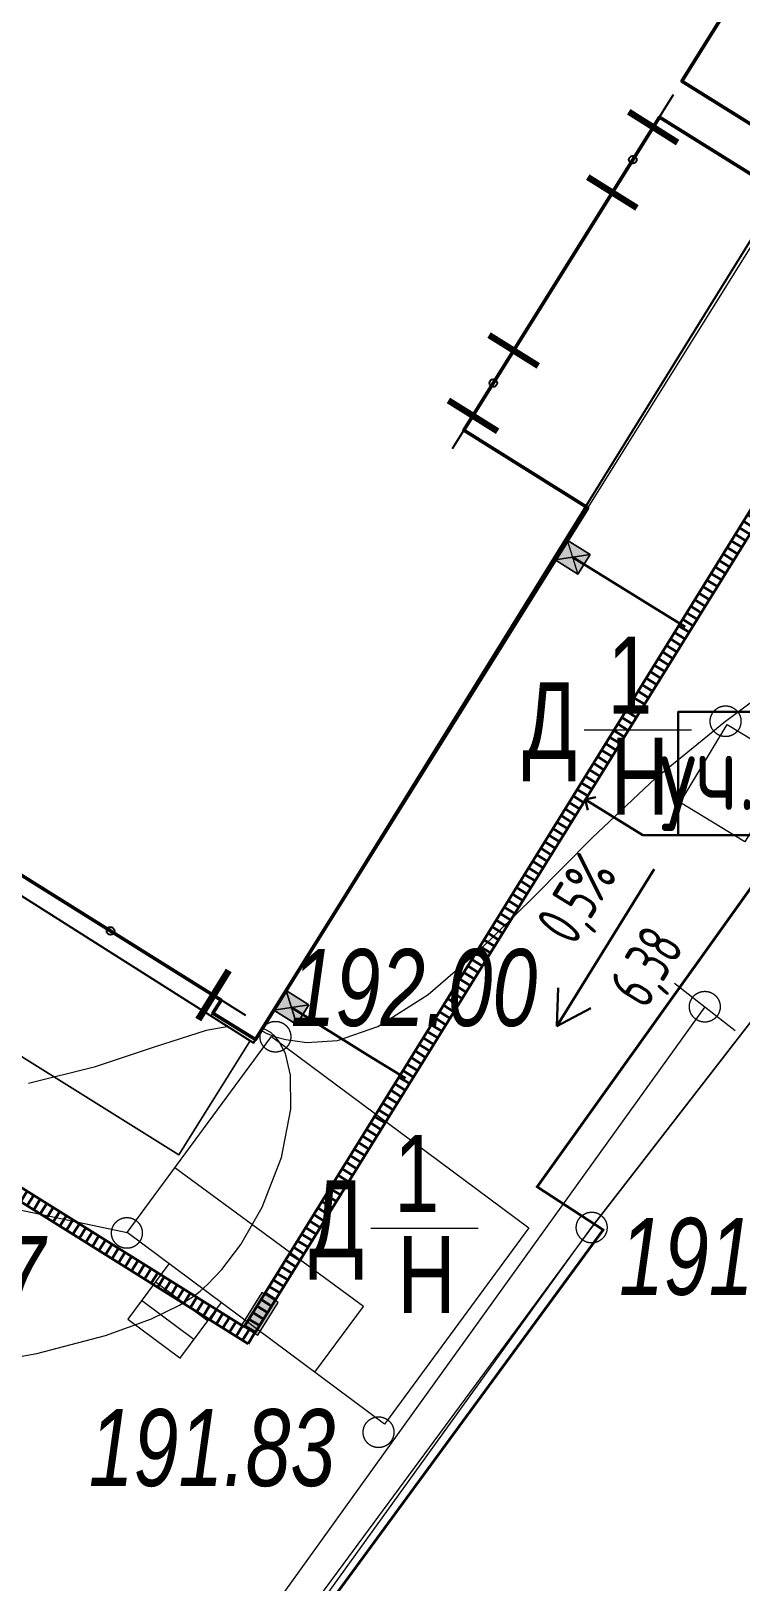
# Model space of a CAD drawing. Header units: millimetres. Extents: x -38151500 to -27467627, y -20617104 to -20349562.
# Drawn here: x -28277733 to -28268507, y -20505276 to -20485120 of the extents above; entities that cross this region are included whole.
import ezdxf
from ezdxf.xclip import XClip

# ---------------------------------------------------------------- set-up
doc = ezdxf.new("R2010")
doc.units = ezdxf.units.MM
doc.header["$MEASUREMENT"] = 0
doc.header["$XCLIPFRAME"] = 0
doc.linetypes.add('Wipeout_Contour', pattern=[1000, 0, -1000])
for name, color, linetype in [('!!! ПОДОСНОВА', 7, 'Continuous'), ('ГП_Сети канализации К2 ливневка', 7, 'Continuous'), ('ЛИВНЕВКА лотки', 7, 'Continuous'), ('Ливневка маркеры', 7, 'Continuous'), ('Ливневка трубы', 7, 'Continuous'), ('Новый_ГП_Сети канализации К2 ливневка', 7, 'Continuous')]:
    doc.layers.add(name, color=color, linetype=linetype)
for name, color, linetype, lineweight in [('ГП_Сети канализации К2 ливневка_Ном._пера__140', 140, 'Continuous', 40), ('ГП_Сети канализации К2 ливневка_Ном._пера__180', 5, 'Continuous', 13), ('ГП_Сети канализации К2 ливневка_Ном._пера__4', 5, 'Continuous', 40), ('ЛИВНЕВКА лотки_Ном._пера__220', 220, 'Continuous', 13), ('ЛИВНЕВКА лотки_Ном._пера__5', 5, 'Continuous', 30), ('Ливневка маркеры_Ном._пера__5', 5, 'Continuous', 30), ('Ливневка трубы_Ном._пера__4', 5, 'Continuous', 40), ('Новый_Defpoints_Ном._пера__16', 16, 'Continuous', 20), ('Новый_Defpoints_Ном._пера__7', 7, 'Continuous', 25), ('Новый_ГП_Граница участка_Ном._пера__1', 1, 'Continuous', 40), ('Новый_ГП_Здание сооружение_Ном._пера__16', 16, 'Continuous', 20), ('Новый_ГП_Здание сооружение_Ном._пера__22', 22, 'Continuous', 50), ('Новый_ГП_Сети канализации К2 ливневка_Ном._пера__7', 7, 'Continuous', 25), ('Новый_ГТ-сооружение_ ограждение_Ном._пера__19', 7, 'Continuous', 90), ('Чертеж_1_Новофедоровское_снт 28_07$0$tp_Здания_Ном._пера__253', 252, 'Continuous', 18), ('Чертеж_1_Новофедоровское_снт 28_07$0$tp_отметки_новые_Ном._пера__253', 252, 'Continuous', 18), ('Чертеж_1_Новый_ГП_Топография_Ном._пера__253', 252, 'Continuous', 18), ('Чертеж_1_Новый_Новофедоровское_снт 28_07$0$tp_Здания_Ном._пера__253', 252, 'Continuous', 18), ('Чертеж_1_Новый_Новофедоровское_снт 28_07$0$tp_ЛЭП нн_Ном._пера__253', 252, 'Continuous', 18), ('Чертеж_1_Новый_Новофедоровское_снт 28_07$0$tp_Ограждения ДЕР_Ном._пера__253', 252, 'Continuous', 18), ('Чертеж_1_Новый_Новофедоровское_снт 28_07$0$tp_отметки_новые_Ном._пера__7', 7, 'Continuous', 18), ('Чертеж_1_Новый_Новофедоровское_снт 28_07$0$tp_рельеф_Ном._пера__253', 252, 'Continuous', 18), ('Чертеж_1_Новый_Новофедоровское_снт 28_07$0$U_Водопровод_Ном._пера__253', 252, 'Continuous', 18)]:
    doc.layers.add(name, color=color, linetype=linetype, lineweight=lineweight)
doc.styles.add('РЎР“Р•РќР•Р\xa0РР\xa0_РЎРўРР›Р¬_1', font='arial.ttf', dxfattribs={"width": 0.75})
doc.styles.add('РЎР“Р•РќР•Р\xa0РР\xa0_РЎРўРР›Р¬_3', font='arial.ttf', dxfattribs={"width": 0.749999})
doc.styles.add('РЎР“Р•РќР•Р\xa0РР\xa0_РЎРўРР›Р¬_6', font='', dxfattribs={"width": 0.8})
doc.styles.add('РЎР“Р•РќР•Р\xa0РР\xa0_РЎРўРР›Р¬_7', font='')
doc.styles.get('РЎР“Р•РќР•Р\xa0РР\xa0_РЎРўРР›Р¬_6').set_extended_font_data('GOST_type_A')
doc.styles.get('РЎР“Р•РќР•Р\xa0РР\xa0_РЎРўРР›Р¬_7').set_extended_font_data('GOST_type_A')
pattern_1 = [(57.9963, (-28258884.51, -20487316.09), (-84.80138, 52.99742), [])]
pattern_2 = [(148.21604, (-28258884.51, -20487316.09), (52.6718, 85.004), [])]

# ---------------------------------------------------------------- blocks, each defined once
blk = doc.blocks.new('Чертеж_7_1', base_point=(9803493, 0))
at = {"layer": 'Чертеж_1_Новый_ГП_Топография_Ном._пера__253', "color": 252, "lineweight": 18, "flags": 128}
for points in [[(-28318707, -20517064), (-28318667, -20517000), (-28308180, -20499900), (-28282010, -20516708), (-28270449, -20500671), (-28260533, -20487867), (-28262287, -20480650), (-28264292, -20473503), (-28269785, -20475465), (-28272641, -20474628), (-28286912, -20465849), (-28276963, -20449640), (-28284571, -20444942), (-28325602, -20512686)], [(-28287737, -20466500), (-28268337, -20478480), (-28265867, -20474480), (-28261427, -20486530), (-28271157, -20500140), (-28270297, -20500700), (-28281657, -20516190), (-28281987, -20516730), (-28282257, -20516560), (-28306737, -20500980), (-28296057, -20483870), (-28297767, -20482750)]]:
    blk.add_lwpolyline(points, close=True, dxfattribs=at)
at = {"layer": 'Чертеж_1_Новый_Новофедоровское_снт 28_07$0$tp_Здания_Ном._пера__253', "color": 252, "lineweight": 18, "flags": 128}
for points in [[(-28268456, -20495656), (-28269299, -20495146), (-28268686, -20494132), (-28267843, -20494642)], [(-28276484, -20500736), (-28274607, -20498186), (-28271262, -20500673), (-28273139, -20503223)]]:
    blk.add_lwpolyline(points, close=True, dxfattribs=at)
for points in [[(-28270546, -20494202), (-28269150, -20494202)], [(-28274046, -20502549), (-28273413, -20501698), (-28275865, -20499894)], [(-28273318, -20500678), (-28271921, -20500678)], [(-28275941, -20501140), (-28276476, -20501859), (-28275797, -20502363)], [(-28275439, -20501882), (-28276118, -20501377)], [(-28275618, -20502123), (-28276297, -20501618)], [(-28275262, -20501644), (-28275803, -20502372)]]:
    blk.add_lwpolyline(points, dxfattribs=at)
at = {"layer": 'Чертеж_1_Новый_Новофедоровское_снт 28_07$0$tp_ЛЭП нн_Ном._пера__253', "color": 252, "lineweight": 18, "flags": 128}
blk.add_lwpolyline([(-28281700, -20499635), (-28276484, -20500736)], dxfattribs=at)
at = {"layer": 'Чертеж_1_Новый_Новофедоровское_снт 28_07$0$tp_Ограждения ДЕР_Ном._пера__253', "color": 252, "lineweight": 18, "flags": 128}
blk.add_lwpolyline([(-28269785, -20475465), (-28264292, -20473503), (-28262286, -20480652), (-28260533, -20487867), (-28270449, -20500671), (-28280207, -20513890), (-28280454, -20514232)], dxfattribs=at)
at = {"layer": 'Чертеж_1_Новый_Новофедоровское_снт 28_07$0$tp_отметки_новые_Ном._пера__7', "color": 7, "lineweight": 18}
for centre in [(-28273541, -20485920), (-28268707, -20494090), (-28268977, -20497800), (-28274557, -20498190), (-28276487, -20500740), (-28270447, -20500670), (-28273217, -20503330)]:
    blk.add_circle(centre, 200, dxfattribs=at)
at = {"layer": 'Чертеж_1_Новый_Новофедоровское_снт 28_07$0$tp_рельеф_Ном._пера__253', "color": 252, "lineweight": 18, "flags": 128}
for points in [[(-28277377, -20484524), (-28277501, -20485499), (-28277564, -20486294), (-28277599, -20487110), (-28277625, -20487779), (-28277630, -20488373), (-28277599, -20488963), (-28277519, -20489620), (-28277378, -20490415), (-28277248, -20491131), (-28277091, -20492046), (-28276898, -20493091), (-28276662, -20494197), (-28276374, -20495294), (-28276028, -20496311), (-28275614, -20497179), (-28275231, -20497720), (-28274909, -20498012), (-28274678, -20498144), (-28274557, -20498190), (-28274420, -20498227), (-28274149, -20498265), (-28273751, -20498237), (-28273227, -20498058), (-28272572, -20497643), (-28271901, -20497062), (-28271196, -20496366), (-28270441, -20495605), (-28269617, -20494829), (-28268707, -20494090), (-28267903, -20493492)], [(-28278645, -20502485), (-28277658, -20502306), (-28276766, -20502073), (-28276166, -20501856), (-28275804, -20501680), (-28275613, -20501558), (-28275534, -20501495), (-28275438, -20501409), (-28275255, -20501216), (-28275006, -20500889), (-28274728, -20500403), (-28274478, -20499758), (-28274355, -20499132), (-28274359, -20498688), (-28274428, -20498408), (-28274507, -20498255), (-28274557, -20498190), (-28274615, -20498135), (-28274754, -20498063), (-28275017, -20498033), (-28275459, -20498111), (-28276133, -20498327), (-28276912, -20498587), (-28277765, -20498797)]]:
    blk.add_lwpolyline(points, dxfattribs=at)
at = {"layer": 'Чертеж_1_Новый_Новофедоровское_снт 28_07$0$U_Водопровод_Ном._пера__253', "color": 252, "lineweight": 18, "flags": 128}
for points in [[(-28269372, -20497493), (-28268583, -20498107)], [(-28268976, -20497803), (-28277073, -20509064)]]:
    blk.add_lwpolyline(points, dxfattribs=at)
at = {"layer": 'Чертеж_1_Новофедоровское_снт 28_07$0$tp_Здания_Ном._пера__253', "color": 252, "lineweight": 18, "char_height": 1000, "style": 'РЎР“Р•РќР•Р\xa0РР\xa0_РЎРўРР›Р¬_3'}
for s, insert, attachment_point in [('\\A1;{\\pql;\\fArial|b0|i0|c204|p0;\\W0.749999;1}', (-28270241, -20493490), 4), ('\\A1;{\\pql;\\fArial|b0|i0|c204|p0;\\W0.749999;Д}', (-28271348, -20494872), 7), ('\\A1;{\\pql;\\fArial|b0|i0|c204|p0;\\W0.749999;Н}', (-28270200, -20494805), 4), ('\\A1;{\\pql;\\fArial|b0|i0|c204|p0;\\W0.749999;1}', (-28273012, -20499966), 4), ('\\A1;{\\pql;\\fArial|b0|i0|c204|p0;\\W0.749999;Д}', (-28274119, -20501348), 7), ('\\A1;{\\pql;\\fArial|b0|i0|c204|p0;\\W0.749999;Н}', (-28272971, -20501281), 4)]:
    blk.add_mtext(s, dxfattribs=dict(at, insert=insert, attachment_point=attachment_point))
at = {"layer": 'Чертеж_1_Новофедоровское_снт 28_07$0$tp_отметки_новые_Ном._пера__253', "color": 252, "lineweight": 18, "char_height": 1000, "attachment_point": 7, "style": 'РЎР“Р•РќР•Р\xa0РР\xa0_РЎРўРР›Р¬_1'}
for s, insert in [('\\A1;{\\pql;\\fArial|b0|i1|c204|p0;\\W0.750000;192.09}', (-28273028, -20486177)), ('\\A1;{\\pql;\\fArial|b0|i1|c204|p0;\\W0.750000;192.00}', (-28274358, -20498065)), ('\\A1;{\\pql;\\fArial|b0|i1|c204|p0;\\W0.750000;191.89}', (-28270091, -20501559)), ('\\A1;{\\pql;\\fArial|b0|i1|c204|p0;\\W0.750000;192.07}', (-28280756, -20501794)), ('\\A1;{\\pql;\\fArial|b0|i1|c204|p0;\\W0.750000;191.83}', (-28276983, -20504044))]:
    blk.add_mtext(s, dxfattribs=dict(at, insert=insert))
blk = doc.blocks.new('Стена_40_5', base_point=(-28296226, -20488859))
at = {"layer": 'ЛИВНЕВКА лотки_Ном._пера__5', "linetype": 'Continuous', "lineweight": 30}
h = blk.add_hatch(dxfattribs=at)
h.set_pattern_fill('Настил_01_90_гр_0005', color=5, style=0, pattern_type=2)
h.set_pattern_definition(pattern_1)
h.paths.add_polyline_path([(-28296006, -20488808), (-28296090, -20488944), (-28275047, -20502095), (-28274963, -20501959)])
h = blk.add_hatch(dxfattribs=at)
h.set_pattern_fill('Настил_01_90_гр_0005', color=5, style=0, pattern_type=2)
h.set_pattern_definition(pattern_1)
h.paths.add_polyline_path([(-28275047, -20502095), (-28274912, -20502180), (-28274963, -20501959)])
h = blk.add_hatch(dxfattribs=at)
h.set_pattern_fill('Настил_01_90_гр_0005', color=5, style=0, pattern_type=2)
h.set_pattern_definition(pattern_1)
h.paths.add_polyline_path([(-28274963, -20501959), (-28274912, -20502180), (-28274827, -20502044)])
at = {"layer": 'ЛИВНЕВКА лотки_Ном._пера__5', "color": 5, "lineweight": 30, "flags": 128}
for points in [[(-28274963, -20501959), (-28296006, -20488808)], [(-28296090, -20488944), (-28274912, -20502180)], [(-28274912, -20502180), (-28274827, -20502044)]]:
    blk.add_lwpolyline(points, dxfattribs=at)
blk = doc.blocks.new('Стена_41_5', base_point=(-28274912, -20502180))
at = {"layer": 'ЛИВНЕВКА лотки_Ном._пера__5', "linetype": 'Continuous', "lineweight": 30}
h = blk.add_hatch(dxfattribs=at)
h.set_pattern_fill('Настил_01_90_гр_0005', color=5, style=0, pattern_type=2)
h.set_pattern_definition(pattern_2)
h.paths.add_polyline_path([(-28264916, -20485745), (-28264743, -20485769), (-28264801, -20485559)])
h = blk.add_hatch(dxfattribs=at)
h.set_pattern_fill('Настил_01_90_гр_0005', color=5, style=0, pattern_type=2)
h.set_pattern_definition(pattern_2)
h.paths.add_polyline_path([(-28264916, -20485745), (-28274963, -20501959), (-28274827, -20502044), (-28264858, -20485955)])
h = blk.add_hatch(dxfattribs=at)
h.set_pattern_fill('Настил_01_90_гр_0005', color=5, style=0, pattern_type=2)
h.set_pattern_definition(pattern_2)
h.paths.add_polyline_path([(-28264916, -20485745), (-28264858, -20485955), (-28264743, -20485769)])
at = {"layer": 'ЛИВНЕВКА лотки_Ном._пера__5', "color": 5, "lineweight": 30, "flags": 128}
for points in [[(-28264743, -20485769), (-28264801, -20485559)], [(-28264916, -20485745), (-28274963, -20501959)], [(-28274827, -20502044), (-28264743, -20485769)]]:
    blk.add_lwpolyline(points, dxfattribs=at)
blk = doc.blocks.new('Стена_54_5', base_point=(-28270695, -20491959))
at = {"layer": 'Ливневка трубы_Ном._пера__4', "color": 5, "lineweight": 40, "flags": 128}
for points in [[(-28270695, -20491959), (-28269698, -20492576)], [(-28269698, -20492576), (-28270695, -20491959)], [(-28269697, -20492577), (-28269233, -20492864)], [(-28269233, -20492864), (-28269697, -20492577)]]:
    blk.add_lwpolyline(points, dxfattribs=at)
blk = doc.blocks.new('Стена_55_5', base_point=(-28274350, -20497811))
at = {"layer": 'Ливневка трубы_Ном._пера__4', "color": 5, "lineweight": 40, "flags": 128}
for points in [[(-28274350, -20497811), (-28273355, -20498428)], [(-28273355, -20498428), (-28274350, -20497811)], [(-28273354, -20498428), (-28272868, -20498730)], [(-28272868, -20498730), (-28273354, -20498428)]]:
    blk.add_lwpolyline(points, dxfattribs=at)
blk = doc.blocks.new('Стена_62_5', base_point=(-28274827, -20502043))
at = {"layer": 'ЛИВНЕВКА лотки_Ном._пера__220', "linetype": 'Continuous', "lineweight": 13}
blk.add_hatch(color=220, dxfattribs=at).paths.add_polyline_path([(-28274784, -20502069), (-28274521, -20501644), (-28274734, -20501513), (-28274997, -20501938)])
at = {"layer": 'ЛИВНЕВКА лотки_Ном._пера__220', "color": 220, "lineweight": 13, "flags": 128}
for points in [[(-28274734, -20501513), (-28274997, -20501938)], [(-28274521, -20501644), (-28274734, -20501513)], [(-28274784, -20502069), (-28274521, -20501644)], [(-28274997, -20501938), (-28274784, -20502069)]]:
    blk.add_lwpolyline(points, dxfattribs=at)
blk = doc.blocks.new('Колонна_31_5', base_point=(-28274350, -20497811))
at = {"layer": 'ГП_Сети канализации К2 ливневка_Ном._пера__140', "linetype": 'Continuous', "lineweight": 40}
blk.add_hatch(color=140, dxfattribs=at).paths.add_polyline_path([(-28274123, -20497776), (-28274420, -20497591), (-28274578, -20497845), (-28274281, -20498031)])
at = {"layer": 'ГП_Сети канализации К2 ливневка_Ном._пера__180', "color": 5, "lineweight": 13}
for p, q in [((-28274420, -20497591), (-28274281, -20498031)), ((-28274123, -20497776), (-28274578, -20497845))]:
    blk.add_line(p, q, dxfattribs=at)
at = {"layer": 'ГП_Сети канализации К2 ливневка_Ном._пера__180', "color": 5, "lineweight": 13, "flags": 128}
blk.add_lwpolyline([(-28274123, -20497776), (-28274420, -20497591), (-28274578, -20497845), (-28274281, -20498031)], close=True, dxfattribs=at)
blk = doc.blocks.new('Колонна_32_5', base_point=(-28270695, -20491959))
at = {"layer": 'ГП_Сети канализации К2 ливневка_Ном._пера__140', "linetype": 'Continuous', "lineweight": 40}
blk.add_hatch(color=140, dxfattribs=at).paths.add_polyline_path([(-28270467, -20491924), (-28270764, -20491739), (-28270923, -20491993), (-28270626, -20492179)])
at = {"layer": 'ГП_Сети канализации К2 ливневка_Ном._пера__180', "color": 5, "lineweight": 13}
for p, q in [((-28270764, -20491739), (-28270626, -20492179)), ((-28270467, -20491924), (-28270923, -20491993))]:
    blk.add_line(p, q, dxfattribs=at)
at = {"layer": 'ГП_Сети канализации К2 ливневка_Ном._пера__180', "color": 5, "lineweight": 13, "flags": 128}
blk.add_lwpolyline([(-28270467, -20491924), (-28270764, -20491739), (-28270923, -20491993), (-28270626, -20492179)], close=True, dxfattribs=at)
blk = doc.blocks.new('Линия_11_5', base_point=(-28269635, -20496014))
at = {"layer": 'Ливневка маркеры_Ном._пера__5', "color": 5, "lineweight": 30}
for p, q in [((-28269635, -20496014), (-28270899, -20498054)), ((-28270899, -20498054), (-28270883, -20497554)), ((-28270899, -20498054), (-28270458, -20497817))]:
    blk.add_line(p, q, dxfattribs=at)
blk = doc.blocks.new('Выноска_25_5', base_point=(-28270530, -20495109))
at = {"layer": 'Ливневка маркеры_Ном._пера__5', "color": 5, "lineweight": 30}
for p, q in [((-28270530, -20495109), (-28270393, -20495077)), ((-28270530, -20495109), (-28269783, -20495572)), ((-28270530, -20495109), (-28270498, -20495247)), ((-28269783, -20495572), (-28269321, -20495572)), ((-28269321, -20495572), (-28267321, -20495572))]:
    blk.add_line(p, q, dxfattribs=at)
at = {"layer": 'Ливневка маркеры_Ном._пера__5', "color": 5, "lineweight": 30, "flags": 128}
blk.add_lwpolyline([(-28267321, -20495572), (-28267321, -20493966), (-28269321, -20493966), (-28269321, -20495572)], close=True, dxfattribs=at)
at = {"layer": 'Ливневка маркеры_Ном._пера__5', "color": 5, "lineweight": 30, "insert": (-28268321, -20494244), "char_height": 1000, "attachment_point": 2, "style": 'РЎР“Р•РќР•Р\xa0РР\xa0_РЎРўРР›Р¬_7'}
blk.add_mtext('\\A1;{\\pqc;\\pt0,5000;\\fGOST_type_A|b0|i0|c0|p0;\\W1.000000;уч.2\\fGOST_type_A|b0|i0|c0|p0;\\W1.000000;\\A1{\\H.66x;\\S^  ;}\\fGOST_type_A|b0|i0|c0|p0;\\W1.000000;\\fGOST_type_A|b0|i0|c0|p0;\\W1.000000;\\A1{\\H.66x;\\S^  ;}\\fGOST_type_A|b0|i0|c0|p0;\\W1.000000; \\fGOST_type_A|b0|i0|c0|p0;\\W1.000000;\\fGOST_type_A|b0|i0|c0|p0;\\W1.000000;\\fGOST_type_A|b0|i0|c0|p0;\\W1.000000;\\fGOST_type_A|b0|i0|c0|p0;\\W1.000000;\\fGOST_type_A|b0|i0|c0|p0;\\W1.000000;\\fGOST_type_A|b0|i0|c0|p0;\\W1.000000;\\fGOST_type_A|b0|i0|c0|p0;\\W1.000000;\\fGOST_type_A|b0|i0|c0|p0;\\W1.000000;\\fGOST_type_A|b0|i0|c0|p0;\\W1.000000;\\fGOST_type_A|b0|i0|c0|p0;\\W1.000000;\\fGOST_type_A|b0|i0|c0|p0;\\W1.000000;\\fGOST_type_A|b0|i0|c0|p0;\\W1.000000;\\fGOST_type_A|b0|i0|c0|p0;\\W1.000000;\\fGOST_type_A|b0|i0|c0|p0;\\W1.000000;\\fGOST_type_A|b0|i0|c0|p0;\\W1.000000;\\fGOST_type_A|b0|i0|c0|p0;\\W1.000000;\\fGOST_type_A|b0|i0|c0|p0;\\W1.000000;\\fGOST_type_A|b0|i0|c0|p0;\\W1.000000;\\fGOST_type_A|b0|i0|c0|p0;\\W1.000000;\\fGOST_type_A|b0|i0|c0|p0;\\W1.000000;\\fGOST_type_A|b0|i0|c0|p0;\\W1.000000;\\fGOST_type_A|b0|i0|c0|p0;\\W1.000000;\\fGOST_type_A|b0|i0|c0|p0;\\W1.000000;\\fGOST_type_A|b0|i0|c0|p0;\\W1.000000;\\fGOST_type_A|b0|i0|c0|p0;\\W1.000000;\\fGOST_type_A|b0|i0|c0|p0;\\W1.000000;\\fGOST_type_A|b0|i0|c0|p0;\\W1.000000;\\fGOST_type_A|b0|i0|c0|p0;\\W1.000000;\\fGOST_type_A|b0|i0|c0|p0;\\W1.000000;\\fGOST_type_A|b0|i0|c0|p0;\\W1.000000;\\fGOST_type_A|b0|i0|c0|p0;\\W1.000000;\\fGOST_type_A|b0|i0|c0|p0;\\W1.000000;\\fGOST_type_A|b0|i0|c0|p0;\\W1.000000;\\fGOST_type_A|b0|i0|c0|p0;\\W1.000000;\\fGOST_type_A|b0|i0|c0|p0;\\W1.000000;\\fGOST_type_A|b0|i0|c0|p0;\\W1.000000;\\fGOST_type_A|b0|i0|c0|p0;\\W1.000000;\\fGOST_type_A|b0|i0|c0|p0;\\W1.000000;\\fGOST_type_A|b0|i0|c0|p0;\\W1.000000;\\fGOST_type_A|b0|i0|c0|p0;\\W1.000000;\\fGOST_type_A|b0|i0|c0|p0;\\W1.000000;\\fGOST_type_A|b0|i0|c0|p0;\\W1.000000;\\fGOST_type_A|b0|i0|c0|p0;\\W1.000000;}', dxfattribs=at)

msp = doc.modelspace()

# ---------------------------------------------------------------- linework, layer by layer
at = {"layer": 'Новый_Defpoints_Ном._пера__16', "color": 16, "lineweight": 20}
msp.add_lwpolyline([(-28274817.02, -20498226.87), (-28274859.37, -20498200.09), (-28275813.16, -20499726.47), (-28279731.23, -20497278.35), (-28279068.57, -20496218.51), (-28282359.4, -20494162.42), (-28283127.98, -20495392.47), (-28289182.83, -20491608.97), (-28288414.44, -20490378.81), (-28293035.11, -20487470.61), (-28292011.44, -20485831.75), (-28292053.69, -20485805.01), (-28284025.08, -20472957.63), (-28267658.24, -20483184.77), (-28269274.05, -20485770.62), (-28267664.55, -20486777.3)], close=True, dxfattribs=at)

# ---------------------------------------------------------------- block references
at = {"layer": '!!! ПОДОСНОВА', "color": 252, "lineweight": 40}
ref = msp.add_blockref('Чертеж_7_1', (9803492.59, 0), dxfattribs=at)
XClip(ref).set_block_clipping_path([(-28353281.3359813392, -20418838.4532491304), (-28353281.3359813392, -20510095.8116091713), (-28330700.7663319707, -20510095.8116091713), (-28325307.6286476292, -20521215.6831232607), (-28239941.7650179006, -20521215.6831232607), (-28239941.7650179006, -20418721.7424019799)])
at = {"layer": 'ЛИВНЕВКА лотки', "color": 220, "lineweight": 13}
msp.add_blockref('Стена_62_5', (-28274826.95, -20502043.11), dxfattribs=at)

# ---------------------------------------------------------------- next in the draw order: wipeouts: each hides what was drawn before it
at = {"color": 254, "linetype": 'Wipeout_Contour', "lineweight": 0, "ltscale": 384129529.9638571}
msp.add_wipeout([(-28284025.56, -20472957.33), (-28287708.5, -20478851.26), (-28287725.46, -20478840.67), (-28292053.84, -20485805.26), (-28287424.46, -20488698.01), (-28288166.35, -20489885.28), (-28282025.53, -20493722.51), (-28274843.6, -20498269.21), (-28267710.9, -20486760.15), (-28269279.79, -20485779.8), (-28267658.24, -20483184.77)], dxfattribs=at).dxf.layer = 'Новый_ГП_Сети канализации К2 ливневка'

# ---------------------------------------------------------------- next in the draw order: hatches: boundary and pattern name
at = {"layer": 'ГП_Сети канализации К2 ливневка_Ном._пера__4', "linetype": 'Continuous', "lineweight": 0, "true_color": 0x5fbfff}
for points in [[(-28270922.93, -20491993.2), (-28270763.94, -20491738.82), (-28270466.32, -20491924.83), (-28270625.31, -20492179.22)], [(-28274578.56, -20497845.14), (-28274419.57, -20497590.76), (-28274121.95, -20497776.77), (-28274280.95, -20498031.16)]]:
    msp.add_hatch(color=151, dxfattribs=at).paths.add_polyline_path(points)

# ---------------------------------------------------------------- next in the draw order: linework, layer by layer
at = {"layer": 'ГП_Сети канализации К2 ливневка_Ном._пера__180', "color": 5, "lineweight": 13, "flags": 128}
for points in [[(-28270922.93, -20491993.2), (-28270763.94, -20491738.82), (-28270466.32, -20491924.83), (-28270625.31, -20492179.22)], [(-28274578.56, -20497845.14), (-28274419.57, -20497590.76), (-28274121.95, -20497776.77), (-28274280.95, -20498031.16)]]:
    msp.add_lwpolyline(points, close=True, dxfattribs=at)
at = {"layer": 'ГП_Сети канализации К2 ливневка_Ном._пера__180', "color": 5, "lineweight": 13}
for points in [[(-28270763.94, -20491738.82), (-28270625.22, -20492179.2), (-28270922.93, -20491993.2), (-28270466.28, -20491924.76), (-28270763.94, -20491738.82), (-28270466.28, -20491924.76), (-28270625.22, -20492179.2), (-28270922.93, -20491993.2)], [(-28274419.57, -20497590.76), (-28274280.85, -20498031.14), (-28274578.56, -20497845.14), (-28274121.91, -20497776.7), (-28274419.57, -20497590.76), (-28274121.91, -20497776.7), (-28274280.85, -20498031.14), (-28274578.56, -20497845.14)]]:
    msp.add_lwpolyline(points, close=True, dxfattribs=at)
at = {"layer": 'Новый_Defpoints_Ном._пера__7', "color": 7, "lineweight": 25}
for points in [[(-28270442.77, -20487641.38), (-28269383.21, -20485945.13)], [(-28272255.96, -20490544.09), (-28271196.41, -20488847.84)], [(-28274940.17, -20497913.5), (-28278459.88, -20495714.86)]]:
    msp.add_lwpolyline(points, dxfattribs=at)
for centre in [(-28269912.99, -20486793.26), (-28271726.19, -20489695.96), (-28276700.03, -20496814.18)]:
    msp.add_circle(centre, 50, dxfattribs=at)
at = {"layer": 'Новый_ГП_Граница участка_Ном._пера__1', "color": 1, "lineweight": 40}
msp.add_lwpolyline([(-28287737.41, -20466500), (-28268337.41, -20478480), (-28265867.41, -20474480), (-28261427.41, -20486530), (-28271157.41, -20500140), (-28270297.41, -20500700), (-28281657.41, -20516190), (-28281987.41, -20516730), (-28282257.41, -20516560), (-28306737.41, -20500980), (-28296057.41, -20483870), (-28297767.41, -20482750)], close=True, dxfattribs=at)
at = {"layer": 'Новый_ГП_Здание сооружение_Ном._пера__16', "color": 16, "lineweight": 20}
msp.add_lwpolyline([(-28292011.44, -20485831.75), (-28293044.78, -20487485.45), (-28288414.44, -20490378.81), (-28288573.55, -20490633.14), (-28289182.83, -20491608.47), (-28283127.98, -20495392.47), (-28282359.4, -20494162.42), (-28279068.97, -20496218.5), (-28279731.16, -20497278.23), (-28275813.16, -20499726.47), (-28274886.01, -20498242.72), (-28275394.83, -20497924.77), (-28275262.59, -20497713.13), (-28278120.51, -20495927.28), (-28278242.17, -20496121.97), (-28278793.42, -20495777.52), (-28278035.62, -20494564.81), (-28281284.8, -20492537.02), (-28282025.51, -20493722.48), (-28288165.38, -20489885.89), (-28287423.5, -20488698.63)], close=True, dxfattribs=at)
at = {"layer": 'Новый_ГП_Здание сооружение_Ном._пера__22', "color": 22, "lineweight": 50}
for points in [[(-28289934.16, -20482413.06), (-28292053.84, -20485805.26), (-28290404.42, -20486835.93), (-28287979, -20488351.5), (-28287423.5, -20488698.63), (-28288165.39, -20489885.89), (-28282025.51, -20493722.48), (-28281284.8, -20492537.02), (-28278035.62, -20494564.81), (-28278793.42, -20495777.52), (-28278241.86, -20496121.47), (-28278120.51, -20495927.28), (-28275262.59, -20497713.13), (-28275368.56, -20497882.73), (-28274817.11, -20498226.81), (-28270922.13, -20491994.99), (-28270498.27, -20491315.22), (-28272109.56, -20490308.37), (-28269565.94, -20486237.73), (-28267954.14, -20487244.9)], [(-28267664.55, -20486777.3), (-28269274.48, -20485771.31), (-28267658.24, -20483184.77)]]:
    msp.add_lwpolyline(points, dxfattribs=at)
at = {"layer": 'Новый_ГП_Сети канализации К2 ливневка_Ном._пера__7', "color": 7, "lineweight": 25, "flags": 128}
msp.add_lwpolyline([(-28284025.56, -20472957.33), (-28287708.5, -20478851.26), (-28287725.46, -20478840.67), (-28292053.84, -20485805.26), (-28287424.46, -20488698.01), (-28288166.35, -20489885.28), (-28282025.53, -20493722.51), (-28274843.6, -20498269.21), (-28267710.9, -20486760.15), (-28269279.79, -20485779.8), (-28267658.24, -20483184.77)], close=True, dxfattribs=at)
at = {"layer": 'Новый_ГТ-сооружение_ ограждение_Ном._пера__19', "color": 7, "lineweight": 90}
for p, q in [((-28269330.06, -20486567.86), (-28269966.15, -20486170.5)), ((-28269859.84, -20487416.01), (-28270495.94, -20487018.66)), ((-28271143.25, -20489470.57), (-28271779.34, -20489073.21)), ((-28271673.03, -20490318.71), (-28272309.13, -20489921.37)), ((-28275165.55, -20497330.57), (-28275562.89, -20497966.66))]:
    msp.add_line(p, q, dxfattribs=at)

# ---------------------------------------------------------------- next in the draw order: block references
at = {"layer": 'ГП_Сети канализации К2 ливневка', "color": 32, "lineweight": 40, "true_color": 0xe15500}
for name, p in [('Колонна_32_5', (-28270694.8, -20491958.69)), ('Колонна_31_5', (-28274350.43, -20497810.63))]:
    msp.add_blockref(name, p, dxfattribs=at)
at = {"layer": 'ЛИВНЕВКА лотки', "color": 5, "lineweight": 30}
for name, p in [('Стена_41_5', (-28274911.55, -20502179.64)), ('Стена_40_5', (-28296226.04, -20488858.95))]:
    msp.add_blockref(name, p, dxfattribs=at)
at = {"layer": 'Ливневка маркеры', "color": 5, "lineweight": 30}
for name, p in [('Выноска_25_5', (-28270530.29, -20495108.98)), ('Линия_11_5', (-28269634.98, -20496013.95))]:
    msp.add_blockref(name, p, dxfattribs=at)
at = {"layer": 'Ливневка трубы', "color": 5, "lineweight": 40}
for name, p in [('Стена_54_5', (-28270694.58, -20491959.01)), ('Стена_55_5', (-28274350.21, -20497810.95))]:
    msp.add_blockref(name, p, dxfattribs=at)

# ---------------------------------------------------------------- next in the draw order: texts
at = {"layer": 'Ливневка маркеры_Ном._пера__5', "color": 5, "lineweight": 30, "char_height": 600, "attachment_point": 5, "rotation": 58.307665, "style": 'РЎР“Р•РќР•Р\xa0РР\xa0_РЎРўРР›Р¬_6'}
for s, insert in [('\\A1;{\\pqc;\\fGOST_type_A|b0|i0|c0|p0;\\W0.800000;0,5\\fGOST_type_A|b0|i0|c0|p0;\\W0.800000;%}', (-28270585.36, -20496434.57)), ('\\A1;{\\pqc;\\fGOST_type_A|b0|i0|c0|p0;\\W0.800000;6,3\\fGOST_type_A|b0|i0|c0|p0;\\W0.800000;8}', (-28269682.81, -20497312.02))]:
    msp.add_mtext(s, dxfattribs=dict(at, insert=insert))

doc.saveas('drawing.dxf')
